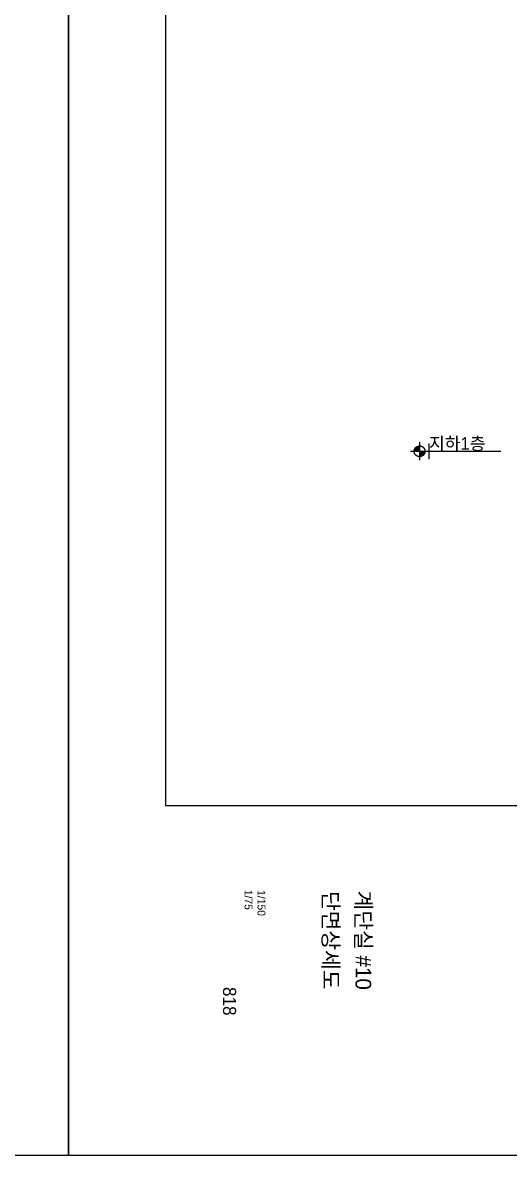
# Model space of a CAD drawing. Header units: millimetres. Extents: x 11948722 to 13111668, y -10771712 to -10232988.
# Drawn here: x 12626389 to 12635683, y -10515136 to -10493525 of the extents above; entities that cross this region are included whole.
import ezdxf
from ezdxf.enums import TextEntityAlignment as Align

# ---------------------------------------------------------------- set-up
doc = ezdxf.new("R2010")
doc.units = ezdxf.units.MM
doc.header["$LTSCALE"] = 150
doc.header["$MEASUREMENT"] = 0
doc.linetypes.add('Xref-계단단면도$0$CEN', pattern=[62, 60, -1, 0, -1])
doc.layers.get('Defpoints').update_dxf_attribs({"color": 117, "linetype": 'CONTINUOUS'})
for name, color, linetype in [('A-TXT-5.0', 3, 'CONTINUOUS'), ('TEX-SYM', 3, 'CONTINUOUS'), ('TXT1', 3, 'CONTINUOUS'), ('Xref-계단단면도$0$A-TXT-3.0', 3, 'CONTINUOUS'), ('Xref-계단단면도$0$SYM', 7, 'CONTINUOUS'), ('Xref-계단단면도$0$SYM-1', 7, 'CONTINUOUS')]:
    doc.layers.add(name, color=color, linetype=linetype)
doc.styles.add('Xref-계단단면도$0$돋움', font='')
doc.styles.add('돋움', font='')
doc.styles.get('Xref-계단단면도$0$돋움').set_extended_font_data('Dotum')
doc.styles.get('돋움').set_extended_font_data('Dotum')

msp = doc.modelspace()

# ---------------------------------------------------------------- hatches: boundary and pattern name
at = {"layer": 'Xref-계단단면도$0$SYM', "linetype": 'Xref-계단단면도$0$CEN'}
h = msp.add_hatch(color=7, dxfattribs=at)
h.paths.add_polyline_path([(12634071.9, -10501703.5), (12633968.6, -10501703.5), (12633968.6, -10501806.7, 0.4142136)])
h.paths.add_polyline_path([(12633968.6, -10501600.3, 0.4142136), (12633865.4, -10501703.5), (12633968.6, -10501703.5)])

# ---------------------------------------------------------------- linework, layer by layer
at = {"layer": 'Defpoints'}
msp.add_line((12634148.6, -10501853.5), (12634148.6, -10501553.5), dxfattribs=at)
msp.add_line((12634148.6, -10501853.5), (12634148.6, -10501553.5), dxfattribs=at)
at = {"layer": 'Defpoints', "ltscale": 1200}
for points in [[(12582712.7, -10452136.3), (12627262.7, -10452136.3), (12627262.7, -10515136.3), (12582712.7, -10515136.3)], [(12627262.7, -10452136.3), (12671812.7, -10452136.3), (12671812.7, -10515136.3), (12627262.7, -10515136.3)], [(12629115.7, -10508461.3), (12670065.7, -10508461.3), (12670065.7, -10453936.3), (12629115.7, -10453936.3)]]:
    msp.add_lwpolyline(points, close=True, dxfattribs=at)
at = {"layer": 'Xref-계단단면도$0$SYM', "color": 7, "linetype": 'Xref-계단단면도$0$CEN'}
for p, q in [((12633968.6, -10501531.5), (12633968.6, -10501875.6)), ((12633796.6, -10501703.5), (12634140.7, -10501703.5))]:
    msp.add_line(p, q, dxfattribs=at)
msp.add_circle((12633968.6, -10501703.5), 103.2, dxfattribs=at)
at = {"layer": 'Xref-계단단면도$0$SYM-1', "color": 7}
msp.add_line((12633796.6, -10501703.5), (12635518.5, -10501703.5), dxfattribs=at)

# ---------------------------------------------------------------- texts
at = {"layer": 'A-TXT-5.0', "style": '돋움'}
msp.add_text('818', height=250, rotation=270, dxfattribs=at).set_placement((12630340.5, -10512469.8), align=Align.MIDDLE_RIGHT)
at = {"layer": 'TEX-SYM', "color": 3, "style": '돋움'}
for s, p in [('계단실 #10', (12632745.1, -10511031.5)), ('단면상세도', (12632122.5, -10511031.5))]:
    msp.add_text(s, height=300, rotation=270, dxfattribs=at).set_placement(p, align=Align.CENTER)
at = {"layer": 'TXT1', "color": 3, "style": '돋움'}
for s, p in [('1/75', (12630702.1, -10510261.7)), ('1/150', (12630949.6, -10510322.4))]:
    msp.add_text(s, height=150, rotation=270, dxfattribs=at).set_placement(p, align=Align.MIDDLE_CENTER)
at = {"layer": 'Xref-계단단면도$0$A-TXT-3.0', "style": 'Xref-계단단면도$0$돋움'}
msp.add_text('지하1층', height=240, dxfattribs=at).set_placement((12634148.6, -10501553.5), align=Align.MIDDLE_LEFT)

doc.saveas('drawing.dxf')
